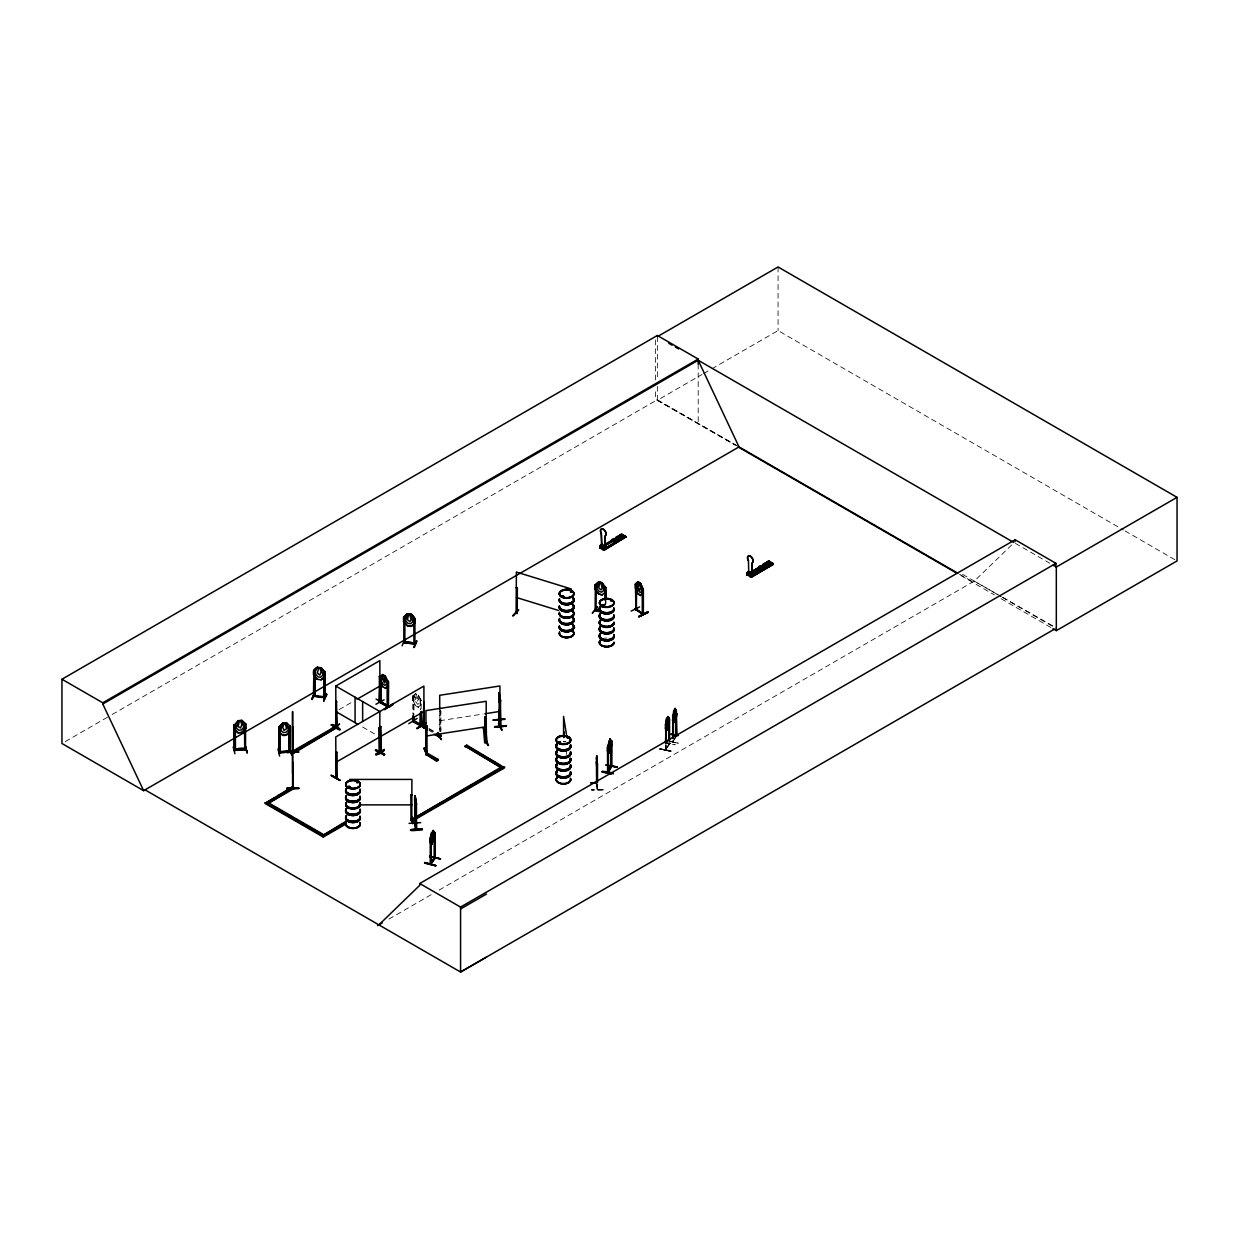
<?xml version="1.0" encoding="UTF-8"?>
<svg xmlns="http://www.w3.org/2000/svg" width="1239" height="1239" viewBox="0 0 1239 1239"><rect width="100%" height="100%" fill="white"/><g stroke="black" fill="none" stroke-linecap="round" stroke-linejoin="round"><path stroke-width="0.75" stroke-dasharray="5 3.75" d="M413.532 696.55L412.757 696.117L415.545 693.53L418.379 695.125L421.167 700.732L421.074 709.808M671.151 750.834C636.738 743.927 694.599 755.914 659.907 749.425M597.043 783.76L597.539 789.754L597.492 785.433M668.766 744.391L665.668 749.626M666.226 749.734L666.195 744.205M668.828 744.407L669.649 743.013L665.854 750.23L665.823 749.363M669.587 744.066L666.241 748.929M676.37 736.431L672.653 741.882M597.585 789.661L597.09 785.449M416.397 694.738L415.514 699.446L417.311 702.033L418.24 699.214L416.49 694.676M666.272 748.821L665.405 749.146L666.226 749.688M660.077 748.681L659.891 749.518M414.136 696.891L415.499 693.701L418.333 695.203L421.353 700.546L412.664 696.039L415.452 693.577M672.669 741.96L675.998 736.353M669.106 740.907L678.353 743.168L668.921 741.681M669.122 743.911L669.215 742.904L669.277 744.546M673.102 742.037L673.056 740.395M665.916 750.215L665.823 744.128M439.117 890.082L974.272 581.122L1013.75 542.93M412.757 695.977L412.757 700.081L415.452 705.672L418.286 707.283L421.167 704.759L418.333 707.097M418.379 695.125L419.603 703.009L417.791 704.387L414.136 699.927M412.85 700.035L415.545 705.626L418.379 707.221M65.295 741.572L110.55 715.445M112.222 714.485L657.351 399.748L739.033 446.907L655.416 399.206L655.416 389.65M657.351 386.367L657.351 400.29L702.002 374.503M703.644 373.543L710.272 369.733M711.914 368.773L778.061 330.581L1123.401 529.967M339.037 709.622L353.735 701.15M388.922 919.075L432.426 893.954M439.706 720.742L482.978 714.036M603.192 789.568L591.514 789.924L603.207 789.971M603.207 789.94L591.514 789.955M670.918 741.727L678.353 743.168M665.73 742.626L674.961 744.438M665.932 742.765L674.945 744.438M663.934 742.626L674.976 744.825M597.136 788.84L597.043 783.094M413.423 696.148L413.687 714.671M420.176 700.314L420.315 709.374M974.272 581.122L1001.112 596.424M1002.785 597.384L1056.449 627.987M413.687 696.504L412.928 696.07L412.928 714.253M1125.074 530.927L1177.05 560.942M1015.361 543.363L1049.774 563.234M962.579 574.369L1000.942 596.517M1002.614 597.477L1055.953 628.281M959.513 574.215L972.878 581.927M657.351 400.29L735.006 445.126M960.937 575.562L994.406 594.89M1001.097 598.747L1051.307 627.739M429.019 728.517L435.632 732.326M429.019 729.306L433.975 732.172M429.066 730.406L432.365 732.311M362.64 727.03L376.718 735.145M597.074 789.63L596.64 783.776M778.061 266.974L778.061 330.581M698.192 364.08L698.192 423.862M672.591 740.953L672.622 742.037M668.766 743.462L668.797 744.546M665.482 744.701L665.436 750.215M657.351 336.683L657.351 378.731M655.416 339.951L655.416 380.094M605.886 600.187L605.886 603.827M605.716 600.404L605.716 604.028M566.347 749.471L566.347 755.14M440.836 731.568L440.836 710.814L439.814 710.985L439.814 731.722M440.728 710.597L440.728 731.335M439.706 710.752L439.706 731.49M420.61 700.112L420.61 709.204M413.965 696.333L413.965 714.5M413.207 695.9L413.207 714.082M604.818 638.193A7.279 4.197 0 0 1 606.707 638.039M563.435 741.805A7.388 4.259 0 0 1 565.356 741.944M660.077 749.084L671.12 751.33L660.077 749.084M565.325 741.603A7.279 4.197 0 0 0 563.435 741.464A7.295 4.213 0 0 1 565.325 741.603"/><path stroke-width="1.5" d="M292.574 773.028L292.574 711.604L292.574 788.562M286.937 752.305L298.63 752.243M596.966 763.611L597.539 764.231L596.95 763.348M416.103 829.743L415.189 795.779L414.833 798.799M500.788 726.472L498.806 720.029L500.2 726.612L500.029 700.252M415.359 823.718L414.662 822.309M416.134 828.767C413.656 813.806 414.848 833.15 416.505 828.086M415.948 803.553L416.505 829.015M498.728 719.983L500.293 725.713M498.961 719.766L499.317 719.054L498.961 720.695M500.045 726.054L499.147 727.324L500.138 727.092L498.93 727.324L498.992 726.069M596.64 759.848L596.826 757.122M669.23 740.922L668.766 718.574M672.823 715.879L673.056 738.413M675.162 708.243L673.164 715.461L673.985 719.503C677.81 718.171 673.149 704.573 676.386 710.257L675.921 710.443M596.548 758.733L596.764 755.744L597.136 782.428M636.319 609.123L635.437 608.597L636.319 610.053L636.134 584.266M603.207 545.547L601.488 546.198L601.24 533.591A3.903 2.277 59.5 0 1 601.24 529.084A3.903 2.277 59.5 0 1 605.174 531.314A3.903 2.277 59.5 0 1 605.174 535.806L604.601 547.746C599.382 545.237 603.842 545.392 602.402 545.965M604.771 547.638L605.344 535.713A3.903 2.277 59.5 0 0 605.344 531.206A3.903 2.277 59.5 0 0 601.411 528.991A3.903 2.277 59.5 0 0 601.411 533.482L601.984 546.074M751.624 574.71L752.197 562.769A3.903 2.277 59.5 0 0 752.197 558.278A3.903 2.277 59.5 0 0 748.263 556.048A3.903 2.277 59.5 0 0 748.263 560.539L748.433 560.446A3.903 2.277 59.5 0 1 748.433 555.955A3.903 2.277 59.5 0 1 752.367 558.169A3.903 2.277 59.5 0 1 752.367 562.676L751.794 574.602C746.312 566.393 750.726 581.525 749.316 572.31M380.667 677.439L380.822 702.978L381.023 682.766M376.037 699.059L388.504 706.091L387.575 705.564L387.311 706.757L387.265 681.264M415.08 799.914L415.359 797.173M499.178 696.783L499.456 694.041M387.373 681.357L388.427 681.527L388.504 707.02M596.284 585.211L596.036 610.765L596.067 609.805L595.123 610.455L595.386 584.823L596.362 585.071L595.231 585.04M604.911 599.939L604.787 587.209M313.808 670.593L313.606 696.287L313.808 670.593L314.861 670.872L314.737 696.411M404.673 617.502L403.744 617.301L404.859 617.208L404.874 642.902L403.837 641.864M235.503 724.846L234.233 724.815L234.295 750.54L234.233 724.815M596.826 763.828L596.764 764.649C596.129 754.396 597.136 776.172 596.764 767.777M498.914 695.668L499.286 692.647L498.93 727.324M409.087 823.362L420.687 822.634M504.769 719.363L493.168 720.215M667.016 718.45L667.016 725.233L667.542 717.784L667.124 718.481M596.826 770.131L597.136 768.335M432.674 831.71L432.194 839.175L432.798 831.741M601.395 545.857L602.2 545.64M749.688 571.938L750.215 572.712L748.681 573.022M749.595 572.821L749.843 571.845L750.338 572.557M611.292 773.771C594.178 770.999 603.982 770.41 613.351 773.244M602.262 771.572L613.351 773.786M667.078 741.309L667.279 740.488M415.297 823.703L414.569 797.591M416.629 829.603L415.111 823.13L415.111 797.684M500.726 726.519L500.045 700.5M607.869 746.219L608.21 772.609M336.528 726.472L335.97 725.822M336.822 727.2L336.063 701.367L336.063 727.138L336.807 726.735M380.032 701.646L379.103 701.863M388.427 681.527L388.148 707.206L379.986 702.528L379.738 677.021L388.132 681.76L385.437 676.107L386.661 683.99L384.864 685.368L383.037 684.346L381.194 680.908L382.65 674.636M379.01 751.965L380.59 751.051L380.977 752.135L380.59 726.534L379.103 727.401L379.568 753.018M388.427 706.013L381.116 702.141M421.074 711.62L421.152 726.209L412.85 721.563L412.928 716.065M413.965 720.85L412.835 720.54L413.687 721.021M421.353 725.063C403.325 718.31 418.503 720.262 420.935 726.131M336.884 726.658L335.815 725.961M424.869 863.196C457.934 871.513 402.226 856.195 435.679 865.767M425.07 862.84L435.865 865.442M610.037 750.942C615.133 732.295 606.289 760.932 610.161 750.973M665.467 724.722L666.567 718.574L665.978 726.673L666.799 727.696C670.593 726.364 665.993 712.983 669.23 718.341C669.587 720.773 668.394 734.65 665.343 728.671L665.699 724.056L666.195 742.378M673.768 722.492C680.861 699.555 674.651 729.121 672.498 720.587L673.768 710.381M613.522 540.142C616.062 543.983 616.201 536.843 613.537 540.808M760.545 567.106L762.93 567.663M763.1 567.292C759.894 570.807 760.901 563.884 763.054 567.741M607.652 772.501L611.214 765.454M611.214 766.383L608.21 771.68M608.411 772.16L608.395 746.637L607.668 747.132M610.951 765.888L611.787 765.516M610.935 766.926L611.369 749.982M675.998 735.424C677.516 733.085 675.518 738.429 676.509 735.377L671.12 734.448M676.509 736.307L671.073 734.061L678.476 735.517M642.855 612.995C645.612 616.418 623.62 600.93 643.366 614.374L643.366 588.928L642.344 588.37M277.954 795.918L293.039 787.617L292.512 786.904L294.139 788.422L294.139 787.632L292.528 786.703L264.991 803.399L323.286 837.053L345.96 823.966M348.36 787.106L350.219 787.261M349.909 786.78L349.119 786.533M356.817 782.645L357.916 782.382M356.708 782.367L357.637 782.026L356.662 782.289M357.002 782.475L357.591 782.707M562.181 596.377L563.869 596.377M570.9 591.22L571.303 591.793M558.975 742.099L558.603 742.935M558.882 742.626L560.369 742.502M567.276 737.639L568.345 737.995L567.106 737.809M601.705 605.499L602.835 604.725L603.192 605.856M610.579 600.915L611.152 601.147M430.243 842.535L431.792 844.626L434.61 836.402M636.319 610.053L636.536 589.857M636.629 609.247L642.855 613.924M642.298 614.017L642.22 588.308L643.072 589.083L643.149 614.575L642.685 588.463M643.366 614.374L643.475 613.46M414.848 823.765L415.189 795.779L416.211 804.312M498.667 694.568L499.162 692.663L499.906 700.05M499.782 706.88L500.277 705.115M499.797 707.02L500.293 705.223M749.208 572.325L748.65 573.285L748.883 572.403M331.216 725.001C335.01 722.043 348.887 737.499 331.262 724.908M331.262 775.8C357.622 790.017 313.544 765.021 339.935 780.26M331.603 775.583L339.997 780.353M384.648 754.505L375.727 749.657M376.377 749.812L375.293 750.447L383.997 754.814M434.61 832.438L433.185 830.378L430.986 837.549L431.218 863.645L430.336 863.165L434.269 857.884M431.172 862.654C428.338 867.935 437.847 855.777 434.269 857.62M434.796 858.519L435.09 832.562M435.106 857.156L434.564 857.961L434.765 856.923M603.207 545.671C602.402 544.138 600.094 547.623 606.119 548.459L605.794 546.616L603.548 547.948L603.548 549.264L600.017 547.282L601.937 544.448L599.691 545.764L600.265 548.18M608.163 749.099L608.984 750.122L610.641 744.918L610.022 738.971L611.756 740.968L610.858 741.418M749.843 571.953C751.144 572.681 747.411 572.557 749.347 573.208M676.866 735.811L676.262 710.226M239.313 721.284L238.089 726.596L240.583 727.959L241.868 724.521L240.583 721.175L239.297 721.206M599.862 582.764L598.669 587.766L600.992 589.903L602.185 588.649L601.039 583.058M408.653 614.529L407.414 619.655L409.877 621.56L411.131 620.166L409.908 614.699M749.549 572.96L750.323 572.48M426.231 750.849L427.207 750.617L425.953 750.819M486.137 740.504L488.507 745.444L486.292 742.176L485.084 742.316L486.277 742.409L485.146 742.595L485.146 716.901L486.168 716.746L486.369 742.44L486.168 701.289L425.968 710.597L425.953 751.748L425.968 726.054L426.99 725.899L427.006 751.655L427.207 750.617M440.945 735.347L439.706 735.517M317.37 679.328C312.693 676.587 311.438 669.664 317.339 667.248L321.195 667.775L324.99 672.328L321.195 667.775M317.339 667.248L315.511 671.135L315.511 674.171L318.005 676.912L320.498 677.253L322.961 675.178L321.133 667.867M321.133 679.762L324.99 676.355L321.164 679.948L317.401 679.251M314.923 692.322L311.655 699.323L314.985 692.849M312.29 699.416L314.876 692.756M314.737 695.482L313.684 695.094M314.954 695.528L324.959 696.876M324.866 697.836L324.943 672.111L323.735 671.91L323.906 697.727L323.875 671.972M323.704 696.968L325.052 696.643M326.384 693.871L323.658 700.964L326.988 694.46L326.353 693.871L323.658 700.964M414.895 622.799L411.131 626.314L407.368 625.834L403.542 621.343L407.399 625.803L411.193 626.423C417.032 624.038 415.917 617.208 411.224 614.25L407.337 613.801L405.54 620.646L408.034 623.387L410.527 623.728L412.974 621.668L411.224 614.25L414.957 618.602L413.764 618.4L413.965 643.846M404.952 638.797L402.148 645.798M403.713 641.57L403.821 642.824L403.837 617.068M403.868 641.57C410.558 641.833 426.495 645.395 403.759 642.762M404.874 642.902L404.983 641.74M404.983 642.003L415.08 643.134M413.671 647.455L416.49 640.811M417.001 640.919L414.306 647.517M749.084 573.363L749.177 572.464M426.836 754.938L424.296 747.876M424.28 748.263L426.526 753.219M438.002 733.008L441.192 739.575L438.296 734.727M441.099 739.513L438.079 732.543M384.075 699.834L375.944 704.232M408.808 723.653L417.094 718.45M238.043 720.788L236.169 727.99L238.709 730.205L241.249 730.003L243.758 727.401L241.915 720.386L237.981 720.68L234.264 725.125M277.97 748.929L279.611 756.1M335.692 727.014L336.605 725.558M380.869 726.704L379.397 727.572L379.397 753.018C377.337 749.827 381.55 751.128 380.11 752.646M412.835 721.47L412.974 720.664M414.058 720.897L413.609 721.981L413.687 716.498M598.654 581.834L596.904 588.571L599.258 591.561L601.612 592.149L603.92 590.337L602.293 582.748L598.654 581.834L595.03 585.04L595.03 589.083L598.607 594.008L602.293 594.844L605.701 591.715M518.351 609.867L512.915 615.798L518.398 609.82M597.523 607.265L592.273 613.29L597.508 606.723M336.807 725.806L336.497 727.448M379.568 701.197C381.627 700.066 377.384 701.166 379.568 702.126M379.568 752.088L380.977 751.206M423.459 726.643C429.329 727.82 409.629 719.874 426.696 727.913M611.028 741.464L610.037 738.831L607.497 747.163L607.497 751.206L608.876 753.126L607.621 751.221M609.619 740.179L609.201 747.659L609.727 740.21M608.395 746.637L607.497 747.163L607.621 772.656M606.072 765.206L617.347 767.018L606.274 764.819M617.161 767.251L606.103 765.067M666.195 724.211L665.482 742.889M672.669 738.336L672.901 715.538M673.009 715.941L672.498 716.545M666.582 730.545L669.23 722.368M635.468 609.495L643.072 614.529M234.109 749.332L235.395 749.239M234.109 750.261L245.694 749.363M244.548 748.495L244.718 749.75L244.517 723.994L245.57 723.932L245.523 749.688C245.833 744.871 219.799 753.266 244.408 748.805M278.806 751.717L290.391 750.803M278.806 752.646L280.091 752.538M434.672 857.93L430.274 864.048L430.243 838.571L431.157 838.122L430.382 838.586C434.935 822.247 426.743 842.35 431.822 844.487M429.546 856.629L440.604 858.828L429.778 856.242M349.522 786.595C350.854 788.469 346.533 787.663 348.732 786.378M561.84 595.959L561.948 596.826M562.475 596.857C566.022 596.346 560.245 595.665 562.568 595.665M562.398 596.733L562.181 595.944M570.683 591.545L571.535 591.669L570.343 591.855M603.858 605.546L602.448 604.988M558.897 742.269L560.322 742.935M595.386 584.823L598.716 581.958M595.03 589.083L598.654 593.946L602.231 594.921M605.716 598.576C607.575 596.145 603.78 584.963 605.856 587.673M596.207 609.867L595.34 609.294M596.145 610.75L596.408 609.526L599.645 610.935M439.799 736.105C442.215 737.484 437.832 734.355 440.96 735.579M427.068 751.593L426.216 751.748M439.814 736.136C441.069 737.747 440.712 733.008 440.759 736.353M485.146 741.418L486.168 741.542M434.208 833.011L434.269 858.55M234.264 729.09L238.074 732.76L241.853 732.388L245.787 728.222L245.771 724.103L241.915 720.386M237.981 732.791L241.93 732.559L245.771 728.145M286.627 734.928C295.176 723.622 287.541 737.747 282.693 735.238L278.821 731.428M517.143 588.014L516.214 587.72L517.143 588.014L517.097 613.506L516.105 613.181L516.4 572.062L571.38 589.005M516.291 613.228L516.4 611.973L517.252 612.562M572.511 629.613L574.664 627.182M410.976 819.707C413.237 819.831 409.954 818.499 410.976 820.636L410.852 794.88L411.906 795.113L410.852 794.88M412.029 819.397L411.797 820.621L411.906 779.424L349.584 779.424M378.886 924.867L419.727 885.358L419.727 883.515L1015.113 539.755L1055.953 563.342L1055.953 567.168M313.513 670.841L317.401 667.356M403.542 617.301L407.43 613.832M235.456 750.4L235.333 724.954L234.279 725.047M245.601 749.626L234.419 750.509M280.029 727.107L278.976 727.417L278.852 752.878L278.93 727.185L280.045 727.061L279.968 752.553M289.214 751.825L290.391 751.732M289.415 751.19L290.437 751.035M290.282 752.011L290.468 726.488L286.612 722.755L288.439 729.786L285.946 732.373L283.406 732.574L280.85 730.375L282.678 723.065L286.627 722.833M279.038 752.584L290.375 752.027L290.267 726.302L289.214 726.379L289.152 752.073L289.276 726.612M640.609 583.383L641.709 591.328L640.052 592.629L636.676 587.998L637.946 581.834L640.563 583.461L643.072 589.16L640.609 583.383L638.008 581.664L635.344 584.049L635.514 588.06M638.039 581.788L635.514 584.096L636.536 584.405L635.421 584.142L635.979 609.418M635.437 588.029L637.899 593.806L640.501 595.541L642.979 593.109M379.01 701.026L379.924 700.546M379.103 701.955L380.327 701.398L381.132 702.776M424.311 727.123L423.088 727.448L423.924 726.906L423.908 686.065L335.769 736.957L335.97 778.077L336.605 776.45M335.815 777.782L336.915 777.581L336.807 752.15L335.769 752.414L336.807 752.15M379.924 751.531L378.995 751.051M423.088 726.519L424.28 726.162M379.738 677.021L382.603 674.512L385.391 676.184M387.342 681.342L388.132 685.802L385.391 688.079M388.225 685.756L385.344 688.264L382.572 686.592L379.738 681.063M613.646 540.235L615.411 539.941L615.706 541.118M760.669 567.199L763.054 567.354M570.59 591.406L571.117 591.793M349.816 787.013L348.918 787.431M349.925 787.555L349.894 786.657M610.781 600.311L611.307 600.543M558.603 742.285L559.579 741.96M559.176 742.099L560.136 742.61L559.765 741.898M410.728 820.326L411.998 820.59L410.976 820.249M313.684 696.024L325.052 697.572M599.986 548.01L604.167 550.348L626.005 536.719L603.532 549.977L602.727 549.527L625.184 536.27L625.772 536.998M603.641 550.054L603.873 548.134L606.119 546.802M748.356 574.757L748.356 571.969L749.626 572.697L747.009 574.973M750.927 576.956L773.012 563.683L768.83 561.004L773.353 564.241L751.159 577.312L773.322 564.256M747.179 575.051L769.636 561.794M747.551 575.066L768.103 562.94M772.207 563.218L749.75 576.476L772.997 563.373M749.843 576.553L765.919 567.168M750.555 576.94L750.88 575.097L753.126 573.765L750.555 574.911L750.555 576.228L747.04 574.246L747.04 572.914L749.285 571.582M750.849 576.909L773.244 564.21M601.442 546.012L604.617 547.282M611.57 540.08C623.883 545.485 605.608 540.746 613.816 538.764L617.998 541.443L613.816 538.764M615.814 537.587C628.127 542.992 609.851 538.253 618.06 536.255L622.241 538.95L618.06 536.255M619.562 535.372C631.875 540.777 613.599 536.038 621.808 534.04L625.989 536.735L621.808 534.381L600.017 547.282M604.647 545.16L622.133 534.938M600.528 548.103L621.08 535.976M622.938 535.403L600.156 548.087L622.845 535.356M384.384 676.231L385.314 680.211L384.384 683.014L382.572 678.662L383.471 675.72L384.462 676.184M604.864 548.923L625.989 536.41M603.904 549.992L625.958 536.89M382.526 686.669L379.908 681.016M747.194 575.082L746.714 572.728L748.96 571.411L749.363 572.945M748.495 573.161L749.285 572.697M758.593 567.044C770.89 572.449 752.631 567.71 760.839 565.712L765.005 568.407L760.839 565.712M762.837 564.55C775.149 569.955 756.874 565.201 765.082 563.218L769.264 565.913L765.082 563.218M766.585 562.336C778.897 567.741 760.622 563.002 768.83 561.004M767.282 562.491L751.221 571.876L769.094 561.902M751.67 572.124L767.468 562.8M768.288 563.249L747.737 575.376L768.397 563.296M336.512 701.088L335.769 701.522L336.807 701.785M379.103 676.509L380.125 676.246L379.304 702.172L379.397 676.68M331.727 728.702L339.471 724.18M336.9 727.278L336.528 701.955M384.322 709.405L392.515 704.217L384.71 709.715M392.531 704.248L384.307 709.018M389.65 706.896L392.887 704.883M423.088 727.448L423.908 701.522L423.444 727.634L423.908 726.039M423.382 727.618L424.203 701.692M413.764 721.33L425.085 727.339M417.202 727.99C443.206 712.595 399.423 739.296 425.411 723.189M425.473 723.684L417.311 728.517M335.769 776.93L336.884 776.605L336.234 777.085M384.183 749.456C384.926 754.148 364.576 758.469 384.229 749.533M375.975 754.783L384.291 749.982L376.021 754.334M383.61 755.186L384.694 754.551L375.742 750.168M957.84 573.239L739.033 446.907L143.631 790.668L61.95 743.508L61.95 679.235L657.351 335.49L698.192 359.062L698.192 364.08M61.95 679.235L102.791 702.807L698.192 359.062M486.509 957.112L460.567 972.026L145.025 789.847L143.631 790.668L102.791 704L698.192 360.255L1013.719 542.419M335.97 727.185L335.769 686.065L379.846 660.619L379.924 701.475M356.987 699.261L379.846 686.065M292.032 751.531L336.094 726.085L337.705 727.014L293.628 753.25L292.032 751.531L293.628 752.46L337.705 727.014M292.032 752.336L296.926 749.502M300.179 747.613L334.468 727.835M266.602 802.469L274.702 797.792M335.769 762.403L423.908 711.511M294.139 787.632L266.586 804.328L294.139 788.422M427.409 730.236L422.453 726.581L424.063 725.651L427.362 727.556M422.453 727.37L424.063 726.457M435.679 734.216L438.978 736.121L440.588 735.192L437.29 733.287M434.022 734.061L438.978 736.911L440.821 736.291M425.643 754.071L427.254 753.157L438.265 759.507L436.655 761.242L425.643 754.071L436.655 760.436L438.265 759.507M425.643 754.876L427.254 753.157M748.464 572.976L749.719 572.867M501.346 767.762L465.136 746.064L466.747 745.135L504.614 767.793L412.85 820.76L411.24 819.831L501.392 766.987M465.136 746.854L466.747 745.924L499.673 764.928M345.975 821.302L321.675 836.124M324.912 834.265L342.738 823.966M264.991 802.609L323.286 836.263L345.96 823.161A7.279 4.197 0 0 0 352.991 828.457A7.295 4.213 0 0 0 360.022 823.161A7.279 4.197 0 0 1 352.991 828.457A7.295 4.213 0 0 1 345.944 823.161M411.24 819.831L442.958 801.525M446.303 799.589L457.981 792.852M461.326 790.916L473.019 784.179M476.349 782.243L481.367 779.346M484.697 777.426L496.39 770.673M411.24 819.041L412.85 819.97L504.614 766.987M377.477 925.672L382.232 922.931M419.727 883.515L460.567 907.087L1055.953 563.342M1053.057 565.139L1056.325 567.028L1177.05 497.335L1177.05 560.942L1056.325 630.636L1052.98 628.7M1054.281 629.242L460.567 972.026L460.567 907.087M460.567 908.946L486.509 894.031M638.039 593.682L640.609 595.479M631.162 611.106L639.587 606.924M636.319 609.402L635.839 608.411M638.937 616.232C666.272 602.712 620.739 626.423 647.749 611.834M638.89 616.712L648.121 612.546M638.952 616.619L647.811 612.283M599.8 611.385L595.34 610.223L596.408 609.526M380.59 726.534L380.962 752.088M336.342 777.426L336.063 752.584M603.579 605.825L603.13 606.119A7.295 4.213 0 0 0 601.55 606.754A7.279 4.197 0 0 1 603.068 606.088L601.829 605.546M348.329 786.626L349.925 786.626M314.691 695.497L313.808 695.389M403.837 642.514L415.08 644.063M233.195 746.978L234.914 753.73M379.707 752.445L379.846 711.511L335.769 686.065M499.921 726.24L498.93 726.395M499.998 727.138L499.906 685.972L439.706 695.296L439.706 709.839M426.077 751.453L427.207 751.546M485.254 742.3L485.146 716.901M615.442 540.978L613.661 540.715M348.918 786.548L348.624 787.385M676.417 736.369L676.308 710.117M388.148 706.276L388.008 707.113M426.077 726.286L426.99 725.899M485.254 717.133L486.277 716.978M498.527 723.731L502.244 730.081M498.976 726.039L499.906 725.961M485.239 741.34L486.292 741.247M426.061 751.423L427.207 750.88M484.867 713.757L499.906 711.418M425.968 736.043L486.168 726.735M279.983 727.386L280.029 752.785M642.592 613.863L643.382 614.343M611.369 767.049L611.431 740.767L611.369 746.343M518.769 609.929L512.9 615.845M238.074 720.85L241.868 720.556L245.771 724.103M285.28 723.561L284.01 723.653L282.771 727.2L284.01 730.437L286.565 728.671L285.264 723.483M286.612 734.866L282.678 735.161L278.837 731.506M244.935 746.126L247.15 752.77L245.012 745.646M289.632 748.511L291.831 755.14L289.787 748.433M247.15 752.754L244.935 745.599M278.852 751.949L289.09 751.175M290.313 751.98L279.1 752.894M499.131 726.364L499.131 727.293M562.568 595.99L563.342 596.176M563.033 596.997L561.995 596.702M498.806 698.533L499.038 701.63M500.68 701.104L499.673 694.924M494.717 726.581C530.354 723.452 470.65 729.647 506.286 725.667M415.406 797.916L415.406 804.7L415.08 801.679M414.709 801.664L415.7 810.151L414.693 797.591M416.583 804.235L415.576 798.055M422.282 829.696C415.297 826.49 399.608 832.902 422.282 829.634M422.205 829.247L410.62 830.176L422.205 828.891M387.575 706.493L387.668 681.109M420.517 725.512L421.461 726.008L421.353 711.449M563.977 731.846L563.977 737.499M440.588 736.012L437.29 734.077M439.86 736.446L439.799 735.176M483.442 728.021L485.703 727.943L486.912 742.517L484.65 742.579L483.442 728.021L483.442 728.811L485.703 727.943M596.439 757.525L596.578 783.094M596.919 763.147L596.625 755.744M590.91 782.816L595.944 782.506M595.928 782.862L590.91 782.769L595.944 783.048M289.399 726.379L290.267 726.302M292.977 727.061L292.993 753.188M292.977 762.434L292.977 788.562M286.937 788.097C322.868 787.508 262.653 789.506 298.63 788.004M412.153 816.997L412.711 823.811L412.076 816.578M359.031 804.87L411.906 804.87M314.768 696.457L314.598 670.702M404.611 642.003L403.96 641.57M414.957 643.118L413.841 643.196M414.895 644.326L414.957 618.602M380.125 752.584L380.125 726.797M314.644 671.027L313.715 670.826M411.131 614.42L407.368 613.723L403.573 617.239L403.542 621.343M408.622 614.606L409.877 614.776M413.764 618.757L414.864 618.819M323.766 672.235L324.85 672.343M313.591 696.241L324.959 697.805L324.943 672.111M516.57 612.933L517.329 613.243M666.706 718.666L667.976 716.436L669.199 718.45M672.653 720.494L673.877 722.507M610.037 738.831L608.163 746.079L608.055 772.656L611.756 766.414L611.756 740.968M607.621 771.727L608.426 772.114M602.092 771.851L611.307 773.678M516.988 612.546L516.291 612.298M500.525 725.868L500.541 700.5M433.278 830.548L433.882 836.48L431.946 841.622L430.986 840.569M434.781 832.36L434.641 858.642M429.592 856.474L440.403 859.045M349.305 786.393L350.11 786.765M598.607 581.896L602.231 582.81L605.809 587.751M599.815 582.826L600.992 583.12M596.47 609.882L599.8 610.719M599.645 611.601L595.247 610.517M413.872 644.156L414.074 642.917M516.4 597.492L558.557 610.486M413.237 721.299L413.207 715.894M558.835 742.935L560.601 742.347M323.766 700.902L326.43 694.274M749.44 572.821L748.155 572.093L748.155 574.881M749.285 572.914L751.624 574.246M746.714 574.385L751.206 577.297M382.572 674.682L385.298 676.231M339.517 724.134L331.309 728.935M375.68 749.719L384.338 754.675M375.68 750.075L384.229 754.814M1177.05 497.335L778.061 266.974L657.351 336.683L657.351 335.49M668.781 343.28L672.049 345.17M675.317 347.044L678.585 348.933M738.351 447.047L955.919 572.666M465.136 746.064L503.003 768.707M422.453 726.581L427.409 729.446M430.398 755.759L438.265 760.312M335.769 711.511L358.102 724.397M336.094 726.89L337.705 727.82M268.197 802.609L323.286 834.405M271.542 805.319L283.22 812.072M286.565 814.008L298.243 820.745M301.588 822.681L321.613 834.234M601.674 545.81L601.937 544.448M560.555 742.285L558.897 742.719M388.38 706.896L380.28 702.327L380.125 680.025M234.14 729.136L238.043 732.683M748.759 572.681L748.433 560.446M313.544 674.806L317.323 679.421M245.57 746.064L247.088 752.708M498.527 723.189L501.625 730.236M484.79 738.506L487.887 745.537M423.784 748.402L426.882 754.907M698.192 360.255L739.033 446.907M602.278 545.81L602.262 544.633M278.93 727.185L282.74 723.158L278.821 727.401M245.57 723.932L244.517 724.01M498.806 694.816L498.806 701.847M566.409 734.324L563.575 716.405L563.575 737.515M665.622 724.149L665.854 742.966M498.914 698.688L499.147 701.274M414.833 801.834L415.483 807.162L415.808 803.182M499.178 698.548L499.487 701.553L499.487 694.769M596.548 761.768L596.795 767.127L596.764 757.865M596.826 758.02L597.136 764.308M1056.325 567.028L1056.325 630.636M1015.113 539.755L1015.113 541.613M753.126 573.765L753.126 575.423M752.801 573.58L752.801 574.911M675.967 710.396L675.998 736.353M673.397 716.018L673.397 737.824M669.571 718.543L669.571 740.349M668.766 718.589L668.843 740.845M635.855 583.956L635.855 609.387M610.966 741.015L610.997 766.972M605.794 546.616L605.794 547.948M605.886 587.456L605.886 598.36M601.333 545.021L601.333 547.793L602.619 548.521L602.619 545.733L601.147 545.129L601.147 547.917M597.492 763.627L597.539 782.413M517.329 587.797L517.252 613.491M516.105 612.205L516.105 613.135M499.348 709.699L499.363 720.664M498.806 710.938L498.806 720.571M486.912 742.517L486.912 741.712L484.65 742.579M466.747 745.135L466.747 745.924M438.978 736.121L438.978 736.911M436.655 760.436L436.655 761.242M430.769 838.029L430.754 864.125M420.61 712.843L420.315 725.822L420.315 713.014M416.459 803.631L416.459 829.077M413.965 716.328L414.058 721.826M412.85 819.97L412.85 820.76M362.64 701.584L362.64 721.563M355.066 697.201L355.066 722.647M336.512 751.98L336.512 777.426L336.342 776.497M323.286 836.263L323.286 837.053M293.628 752.46L293.628 753.25M235.178 724.722L235.224 750.478M102.791 702.807L102.791 704M613.847 615.241A7.388 4.259 0 0 1 605.732 620.569A7.388 4.259 0 0 1 600.311 614.203M613.971 616.743A7.279 4.197 0 0 1 604.818 620.801A7.295 4.213 0 0 1 600.388 614.652A7.279 4.197 0 0 0 604.818 620.801A7.295 4.213 0 0 0 613.986 616.743M613.955 622.226A7.264 4.197 0 0 1 604.818 626.268A7.264 4.197 0 0 1 600.419 620.12M614.002 622.396A7.295 4.213 0 0 1 604.818 626.469A7.295 4.213 0 0 1 600.373 620.29M613.971 622.644A7.279 4.197 0 0 1 604.818 626.702A7.295 4.213 0 0 1 600.388 620.538A7.279 4.197 0 0 0 604.818 626.702A7.295 4.213 0 0 0 613.986 622.644M613.847 608.225A7.388 4.259 0 0 1 605.732 613.553A7.388 4.259 0 0 1 600.311 607.187M601.473 606.305A7.388 4.259 0 0 1 604.787 605.205M613.971 615.566A7.279 4.197 0 0 1 604.818 619.624A7.295 4.213 0 0 1 600.388 613.475A7.279 4.197 0 0 0 604.818 619.624A7.295 4.213 0 0 0 613.986 615.566M613.847 614.869A7.388 4.259 0 0 1 605.732 620.212A7.388 4.259 0 0 1 600.311 613.847M613.847 607.853A7.388 4.259 0 0 1 605.732 613.197A7.388 4.259 0 0 1 600.311 606.831M601.473 605.948A7.388 4.259 0 0 1 604.787 604.833M613.971 608.55A7.279 4.197 0 0 1 604.818 612.608A7.295 4.213 0 0 1 600.388 606.444A7.279 4.197 0 0 0 604.818 612.608A7.295 4.213 0 0 0 613.986 608.55M604.818 604.493A7.279 4.197 0 0 0 601.565 605.577A7.295 4.213 0 0 1 604.818 604.493M613.847 635.251A7.388 4.259 0 0 1 605.732 640.578A7.388 4.259 0 0 1 600.311 634.213M613.971 636.753A7.279 4.197 0 0 1 604.818 640.811A7.295 4.213 0 0 1 600.388 634.662A7.279 4.197 0 0 0 604.818 640.811A7.295 4.213 0 0 0 613.986 636.753M613.94 642.236A7.248 4.182 0 0 1 604.833 646.278A7.248 4.182 0 0 1 600.435 640.145A7.295 4.213 0 0 0 604.818 646.479A7.295 4.213 0 0 0 614.002 642.406M613.94 623.279A7.248 4.182 0 0 1 604.833 627.321A7.248 4.182 0 0 1 600.435 621.188M613.971 642.654A7.279 4.197 0 0 1 604.818 646.712A7.295 4.213 0 0 1 600.388 640.548A7.279 4.197 0 0 0 604.818 646.712A7.295 4.213 0 0 0 613.986 642.654M614.002 622.907A7.295 4.213 0 0 1 604.818 626.98A7.295 4.213 0 0 1 600.373 620.801M613.847 628.235A7.388 4.259 0 0 1 605.732 633.563A7.388 4.259 0 0 1 600.311 627.197M613.971 629.737A7.279 4.197 0 0 1 604.818 633.795A7.295 4.213 0 0 1 600.388 627.631A7.279 4.197 0 0 0 604.818 633.795A7.295 4.213 0 0 0 613.986 629.737M613.847 634.895A7.388 4.259 0 0 1 605.732 640.222A7.388 4.259 0 0 1 600.311 633.857M613.847 627.863A7.388 4.259 0 0 1 605.732 633.206A7.388 4.259 0 0 1 600.311 626.841M613.971 628.56A7.279 4.197 0 0 1 604.818 632.618A7.295 4.213 0 0 1 600.388 626.454A7.279 4.197 0 0 0 604.818 632.618A7.295 4.213 0 0 0 613.986 628.56M570.575 752.352A7.388 4.259 0 0 1 562.475 757.679A7.388 4.259 0 0 1 557.039 751.314M557.163 757.246A7.248 4.182 0 0 0 562.491 763.487A7.264 4.197 0 0 0 570.451 758.268A7.248 4.182 0 0 1 562.491 763.487A7.264 4.197 0 0 1 557.147 757.261A7.295 4.213 0 0 0 562.491 763.673A7.295 4.213 0 0 0 570.498 758.407M570.575 745.336A7.388 4.259 0 0 1 562.475 750.664A7.388 4.259 0 0 1 557.039 744.298M570.575 751.996A7.388 4.259 0 0 1 562.475 757.323A7.388 4.259 0 0 1 557.039 750.958M570.575 744.964A7.388 4.259 0 0 1 562.475 750.307A7.388 4.259 0 0 1 557.039 743.942M570.575 772.362A7.388 4.259 0 0 1 562.475 777.689A7.388 4.259 0 0 1 557.039 771.324M570.436 778.278A7.248 4.182 0 0 1 562.491 783.497A7.248 4.182 0 0 1 557.163 777.256M570.467 759.306A7.279 4.197 0 0 1 562.491 764.556A7.279 4.197 0 0 1 557.147 758.283M570.498 758.934A7.295 4.213 0 0 1 562.491 764.2A7.295 4.213 0 0 1 557.116 757.912M570.575 765.346A7.388 4.259 0 0 1 562.475 770.673A7.388 4.259 0 0 1 557.039 764.308M570.575 772.005A7.388 4.259 0 0 1 562.475 777.333A7.388 4.259 0 0 1 557.039 770.968M570.575 764.974A7.388 4.259 0 0 1 562.475 770.317A7.388 4.259 0 0 1 557.039 763.952M573.007 605.081A7.388 4.259 0 0 1 567.57 611.447A7.388 4.259 0 0 1 559.47 606.119M573.007 604.725A7.388 4.259 0 0 1 567.57 611.09A7.388 4.259 0 0 1 559.47 605.747M573.007 598.065A7.388 4.259 0 0 1 567.57 604.431A7.388 4.259 0 0 1 559.47 599.087M573.007 597.709A7.388 4.259 0 0 1 567.57 604.059A7.388 4.259 0 0 1 559.47 598.731M572.883 611.013A7.248 4.182 0 0 1 568.484 617.146A7.248 4.182 0 0 1 559.362 613.104M572.929 611.168A7.295 4.213 0 0 1 567.555 617.456A7.295 4.213 0 0 1 559.548 612.19M559.61 632.029A7.248 4.182 0 0 0 567.555 637.264A7.248 4.182 0 0 0 572.883 631.023A7.295 4.213 0 0 1 567.555 637.45A7.295 4.213 0 0 1 559.548 632.184M572.929 611.679A7.295 4.213 0 0 1 568.5 617.858A7.295 4.213 0 0 1 559.3 613.785M559.563 618.354A7.295 4.213 0 0 0 567.555 623.604A7.295 4.213 0 0 0 572.914 617.332A7.279 4.197 0 0 1 568.484 623.496A7.279 4.197 0 0 1 559.331 619.438M573.007 625.091A7.388 4.259 0 0 1 567.57 631.456A7.388 4.259 0 0 1 559.47 626.129M573.007 624.735A7.388 4.259 0 0 1 567.57 631.1A7.388 4.259 0 0 1 559.47 625.757M573.007 618.075A7.388 4.259 0 0 1 567.57 624.441A7.388 4.259 0 0 1 559.47 619.097M573.007 617.719A7.388 4.259 0 0 1 567.57 624.084A7.388 4.259 0 0 1 559.47 618.741M572.914 631.394A7.295 4.213 0 0 1 568.5 637.558A7.279 4.197 0 0 1 559.331 633.532A7.295 4.213 0 0 0 568.5 637.558A7.279 4.197 0 0 0 572.914 631.425M572.883 612.066A7.248 4.182 0 0 1 568.484 618.184A7.248 4.182 0 0 1 559.362 614.157M360.131 796.832A7.388 4.259 0 0 1 352.015 802.175A7.388 4.259 0 0 1 346.579 795.81M360.007 803.151A7.279 4.197 0 0 1 352.991 808.447A7.279 4.197 0 0 1 345.96 803.151A7.264 4.197 0 0 0 352.991 808.463A7.264 4.197 0 0 0 359.991 803.197A7.295 4.213 0 0 1 352.031 808.401A7.295 4.213 0 0 1 346.657 802.113M359.976 802.748A7.248 4.182 0 0 1 352.991 808.014A7.248 4.182 0 0 1 345.991 802.748M360.131 789.816A7.388 4.259 0 0 1 352.015 795.144A7.388 4.259 0 0 1 346.579 788.778M360.131 796.476A7.388 4.259 0 0 1 352.015 801.803A7.388 4.259 0 0 1 346.579 795.438M360.131 789.46A7.388 4.259 0 0 1 352.015 794.788A7.388 4.259 0 0 1 346.579 788.422M360.131 816.842A7.388 4.259 0 0 1 352.015 822.185A7.388 4.259 0 0 1 346.579 815.82M360.007 803.786A7.279 4.197 0 0 1 352.991 809.067A7.279 4.197 0 0 1 345.96 803.786M360.038 803.414A7.295 4.213 0 0 1 352.031 808.695A7.295 4.213 0 0 1 346.657 802.407M360.131 809.826A7.388 4.259 0 0 1 352.015 815.154A7.388 4.259 0 0 1 346.579 808.788M360.131 816.486A7.388 4.259 0 0 1 352.015 821.813A7.388 4.259 0 0 1 346.579 815.448M360.131 809.47A7.388 4.259 0 0 1 352.015 814.797A7.388 4.259 0 0 1 346.579 808.432M359.976 822.758A7.248 4.182 0 0 1 353.936 827.993A7.248 4.182 0 0 1 345.743 823.842M360.038 822.897A7.295 4.213 0 0 1 352.991 828.21A7.295 4.213 0 0 1 345.929 822.897M674.202 710.272L674.202 717.056L674.744 709.591L674.326 710.288M638.766 582.903L637.961 587.58L639.618 590.244L640.47 587.472L638.875 582.857M331.618 724.629L339.997 729.477L331.618 724.629M318.609 668.115L317.385 673.18L319.848 675.069L321.118 671.91L319.879 668.224L318.624 668.053M245.74 748.666L244.501 748.79L245.678 748.712M380.28 676.897L381.023 677.315L380.28 676.897M499.906 701.444L498.899 701.599L499.906 701.444M504.784 718.976L493.122 719.967L504.769 718.976M506.302 726.116L494.717 727.045L506.302 726.178M298.63 751.887L286.937 752.46L298.63 751.887M298.63 788.453L286.937 788.577L298.63 788.515M603.068 606.289A7.279 4.197 0 0 0 613.971 602.665A7.279 4.197 0 0 0 603.068 599.026A7.295 4.213 0 0 0 603.052 606.305A7.295 4.213 0 0 0 613.986 602.665A7.295 4.213 0 0 0 603.052 599.01A7.279 4.197 0 0 0 603.068 606.289M603.068 606.909A7.264 4.197 0 0 0 613.955 603.285A7.264 4.197 0 0 0 603.068 599.645A7.264 4.197 0 0 0 603.068 606.909M605.747 613.894A7.279 4.197 0 0 0 613.723 608.643A7.295 4.213 0 0 1 605.747 613.909A7.295 4.213 0 0 1 600.388 607.621A7.279 4.197 0 0 0 605.747 613.894M605.747 639.742A7.279 4.197 0 0 0 613.723 634.492A7.295 4.213 0 0 1 605.747 639.758A7.295 4.213 0 0 1 600.388 633.485A7.279 4.197 0 0 0 605.747 639.742M558.293 742.734A7.279 4.197 0 0 0 570.467 740.86A7.279 4.197 0 0 0 561.561 735.718A7.279 4.197 0 0 0 558.293 742.734M562.491 758.02A7.279 4.197 0 0 0 570.467 752.77A7.295 4.213 0 0 1 562.491 758.036A7.295 4.213 0 0 1 557.132 751.763A7.279 4.197 0 0 0 562.491 758.02M559.811 744.004A7.248 4.182 0 0 0 570.683 740.38A7.248 4.182 0 0 0 559.811 736.756A7.248 4.182 0 0 0 559.811 744.004M562.491 763.936A7.279 4.197 0 0 0 570.467 758.686A7.295 4.213 0 0 1 562.491 763.952A7.295 4.213 0 0 1 557.132 757.679A7.279 4.197 0 0 0 562.491 763.936M558.278 742.997A7.295 4.213 0 0 0 570.498 741.108A7.295 4.213 0 0 0 561.546 735.951A7.295 4.213 0 0 0 558.278 742.997M562.491 756.843A7.279 4.197 0 0 0 570.467 751.593A7.295 4.213 0 0 1 562.491 756.859A7.295 4.213 0 0 1 557.132 750.586A7.279 4.197 0 0 0 562.491 756.843M562.491 751.004A7.279 4.197 0 0 0 570.467 745.754A7.295 4.213 0 0 1 562.491 751.02A7.295 4.213 0 0 1 557.132 744.732A7.279 4.197 0 0 0 562.491 751.004M559.796 743.446A7.295 4.213 0 0 0 570.73 739.807A7.295 4.213 0 0 0 559.796 736.152A7.295 4.213 0 0 0 559.796 743.446M562.491 749.827A7.279 4.197 0 0 0 570.467 744.577A7.295 4.213 0 0 1 562.491 749.843A7.295 4.213 0 0 1 557.132 743.555A7.279 4.197 0 0 0 562.491 749.827M562.491 778.03A7.279 4.197 0 0 0 570.467 772.78A7.295 4.213 0 0 1 562.491 778.046A7.295 4.213 0 0 1 557.132 771.773A7.279 4.197 0 0 0 562.491 778.03M562.491 783.931A7.295 4.213 0 0 0 570.482 778.665A7.279 4.197 0 0 1 562.491 783.9A7.295 4.213 0 0 1 557.132 777.643A7.279 4.197 0 0 0 562.491 783.9M562.491 776.853A7.279 4.197 0 0 0 570.467 771.603A7.295 4.213 0 0 1 562.491 776.868A7.295 4.213 0 0 1 557.132 770.596A7.279 4.197 0 0 0 562.491 776.853M562.491 771.014A7.279 4.197 0 0 0 570.467 765.764A7.295 4.213 0 0 1 562.491 771.03A7.295 4.213 0 0 1 557.132 764.742A7.279 4.197 0 0 0 562.491 771.014M562.491 769.837A7.279 4.197 0 0 0 570.467 764.587A7.295 4.213 0 0 1 562.491 769.853A7.295 4.213 0 0 1 557.132 763.565A7.279 4.197 0 0 0 562.491 769.837M562.971 597.183A7.264 4.197 0 0 0 573.858 593.543A7.264 4.197 0 0 0 562.971 589.919A7.264 4.197 0 0 0 562.971 597.183M561.484 597.105A7.248 4.182 0 0 0 573.611 595.216A7.248 4.182 0 0 0 564.736 590.105A7.248 4.182 0 0 0 561.484 597.105M561.437 596.78A7.295 4.213 0 0 0 573.657 594.89A7.295 4.213 0 0 0 564.721 589.718A7.295 4.213 0 0 0 561.437 596.78M561.437 596.548A7.295 4.213 0 0 0 573.657 594.658A7.295 4.213 0 0 0 564.721 589.485A7.295 4.213 0 0 0 561.437 596.548M568.484 611.679A7.279 4.197 0 0 0 572.914 605.53A7.295 4.213 0 0 1 568.5 611.694A7.295 4.213 0 0 1 559.316 607.621A7.279 4.197 0 0 0 568.484 611.679M568.5 617.549A7.295 4.213 0 0 0 572.914 611.385A7.279 4.197 0 0 1 568.484 617.58A7.279 4.197 0 0 1 559.331 613.522A7.295 4.213 0 0 0 568.5 617.549M568.484 610.502A7.279 4.197 0 0 0 572.914 604.353A7.295 4.213 0 0 1 568.5 610.517A7.295 4.213 0 0 1 559.316 606.444A7.279 4.197 0 0 0 568.484 610.502M568.484 604.663A7.279 4.197 0 0 0 572.914 598.499A7.295 4.213 0 0 1 568.5 604.663A7.295 4.213 0 0 1 559.316 600.605A7.279 4.197 0 0 0 568.484 604.663M568.484 603.486A7.279 4.197 0 0 0 572.914 597.322A7.295 4.213 0 0 1 568.5 603.486A7.295 4.213 0 0 1 559.316 599.428A7.279 4.197 0 0 0 568.484 603.486M568.484 631.689A7.279 4.197 0 0 0 572.914 625.54A7.295 4.213 0 0 1 568.5 631.704A7.295 4.213 0 0 1 559.316 627.631A7.279 4.197 0 0 0 568.484 631.689M568.484 630.512A7.279 4.197 0 0 0 572.914 624.363A7.295 4.213 0 0 1 568.5 630.527A7.295 4.213 0 0 1 559.316 626.454A7.279 4.197 0 0 0 568.484 630.512M568.484 624.673A7.279 4.197 0 0 0 572.914 618.509A7.295 4.213 0 0 1 568.5 624.673A7.295 4.213 0 0 1 559.316 620.615A7.279 4.197 0 0 0 568.484 624.673M347.849 787.23A7.279 4.197 0 0 0 360.007 785.34A7.279 4.197 0 0 0 351.102 780.198A7.279 4.197 0 0 0 347.849 787.23M347.865 787.818A7.248 4.182 0 0 0 359.976 785.944A7.248 4.182 0 0 0 351.117 780.818A7.248 4.182 0 0 0 347.865 787.818M349.336 788.143A7.295 4.213 0 0 0 360.286 784.488A7.295 4.213 0 0 0 349.336 780.833A7.295 4.213 0 0 0 349.336 788.143M349.336 787.927A7.295 4.213 0 0 0 360.286 784.287A7.295 4.213 0 0 0 349.336 780.632A7.295 4.213 0 0 0 349.336 787.927M352.991 795.531A7.279 4.197 0 0 0 360.007 790.234A7.295 4.213 0 0 1 352.991 795.531A7.295 4.213 0 0 1 345.944 790.234A7.279 4.197 0 0 0 352.991 795.531M352.991 794.354A7.295 4.213 0 0 0 360.022 789.057A7.279 4.197 0 0 1 352.991 794.354A7.295 4.213 0 0 1 345.944 789.057A7.279 4.197 0 0 0 352.991 794.354M352.991 802.547A7.279 4.197 0 0 0 360.007 797.266A7.295 4.213 0 0 1 352.991 802.562A7.295 4.213 0 0 1 345.944 797.266A7.279 4.197 0 0 0 352.991 802.547M352.991 801.37A7.279 4.197 0 0 0 360.007 796.088A7.295 4.213 0 0 1 352.991 801.385A7.295 4.213 0 0 1 345.944 796.088A7.279 4.197 0 0 0 352.991 801.37M352.991 815.541A7.279 4.197 0 0 0 360.007 810.244A7.295 4.213 0 0 1 352.991 815.541A7.295 4.213 0 0 1 345.944 810.244A7.279 4.197 0 0 0 352.991 815.541M352.991 814.364A7.295 4.213 0 0 0 360.022 809.067A7.279 4.197 0 0 1 352.991 814.364A7.295 4.213 0 0 1 345.944 809.067A7.279 4.197 0 0 0 352.991 814.364M352.991 822.557A7.279 4.197 0 0 0 360.007 817.275A7.295 4.213 0 0 1 352.991 822.572A7.295 4.213 0 0 1 345.944 817.275A7.279 4.197 0 0 0 352.991 822.557M352.991 821.38A7.279 4.197 0 0 0 360.007 816.098A7.295 4.213 0 0 1 352.991 821.395A7.295 4.213 0 0 1 345.944 816.098A7.279 4.197 0 0 0 352.991 821.38"/></g></svg>
